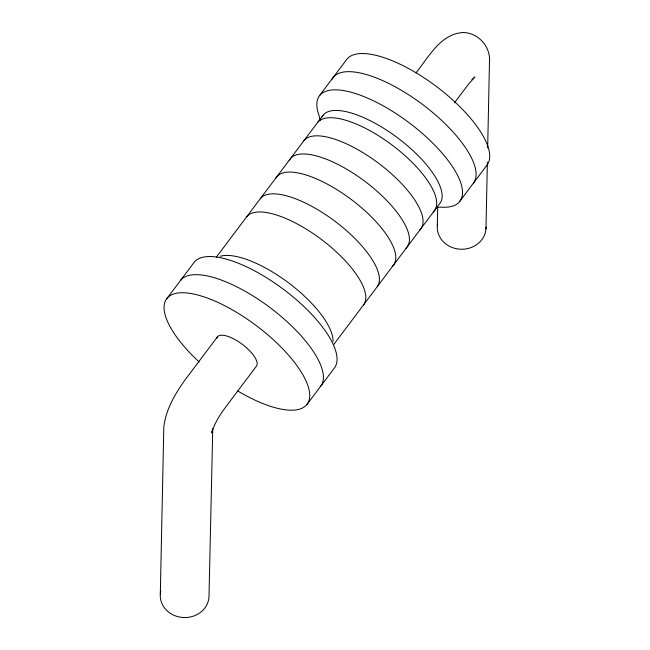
<?xml version="1.0" encoding="UTF-8"?>
<svg xmlns="http://www.w3.org/2000/svg" width="650" height="650" viewBox="0 0 650 650"><rect width="100%" height="100%" fill="white"/><g stroke="black" fill="none" stroke-linecap="round" stroke-linejoin="round"><path stroke-width="0.97" d="M160.314 594.019L163.816 426.896C165.896 409.5 175.061 393.933 185.055 379.909L217.457 336.83M437.312 225.696L437.694 207.431M485.973 228.938L487.37 162.086M487.671 147.907L489.474 61.815C490.742 46.767 478.465 32.931 463.377 32.5C440.456 33.67 428.634 57.257 416 72.832M212.745 428.976L208.975 597.253A24.391 21.921 1.2 0 1 181.366 617.346A24.391 21.921 1.2 0 1 160.745 591.175M212.656 429.016L211.721 432.868C214.297 424.044 219.123 416.065 224.477 408.655L256.417 366.186A24.391 8.978 36.9 0 0 240.662 343.119A24.391 8.978 36.9 0 0 216.807 338.293M166.814 298.659L194.074 262.405A87.815 32.321 36.9 0 1 283.822 289.575A87.815 32.321 36.9 0 1 334.319 368.111L307.06 404.357M319.483 95.647L346.751 59.394A87.815 32.321 36.9 0 1 436.499 86.564A87.815 32.321 36.9 0 1 486.996 165.1L459.737 201.354M216.361 257.116L322.993 115.334M454.431 102.887L468.293 84.459L474.898 77.009L471.916 79.593M333.84 344.394L439.871 203.418A73.174 26.934 36.9 0 0 395.874 136.549A73.174 26.934 36.9 0 0 322.051 116.821M436.605 207.374L440.529 207.114A87.815 32.321 36.9 0 0 409.232 122.817A87.815 32.321 36.9 0 0 319.069 115.57L320.125 120.38M275.706 178.449A73.174 26.934 36.9 0 1 351.439 199.599A73.174 26.934 36.9 0 1 392.332 266.346M260.293 198.713A73.174 26.934 36.9 0 1 335.083 221.349A73.174 26.934 36.9 0 1 377.162 286.796M289.339 160.322A73.174 26.934 36.9 0 1 365.072 181.472A73.174 26.934 36.9 0 1 405.966 248.219M303.908 140.709A73.174 26.934 36.9 0 1 380.599 164.799A73.174 26.934 36.9 0 1 419.591 230.092M317.541 122.582A73.174 26.934 36.9 0 1 394.225 146.673A73.174 26.934 36.9 0 1 433.225 211.965M332.101 79.097A87.815 32.321 36.9 0 1 420.826 103.171A87.815 32.321 36.9 0 1 473.363 183.227M220.163 256.303A73.174 26.934 36.9 0 1 288.73 282.977A73.174 26.934 36.9 0 1 333.06 341.388M246.659 216.84A73.174 26.934 36.9 0 1 321.449 239.476A73.174 26.934 36.9 0 1 363.529 304.923M180.44 280.532A87.815 32.321 36.9 0 1 270.189 307.702A87.815 32.321 36.9 0 1 320.694 386.238M199.095 361.952A87.815 32.321 36.9 0 1 190.751 293.483A87.815 32.321 36.9 0 1 305.346 379.462A87.815 32.321 36.9 0 1 237.851 391.032M486.029 227.029A24.391 21.921 1.2 0 1 459.948 249.186A24.391 21.921 1.2 0 1 437.548 223.803"/></g></svg>
